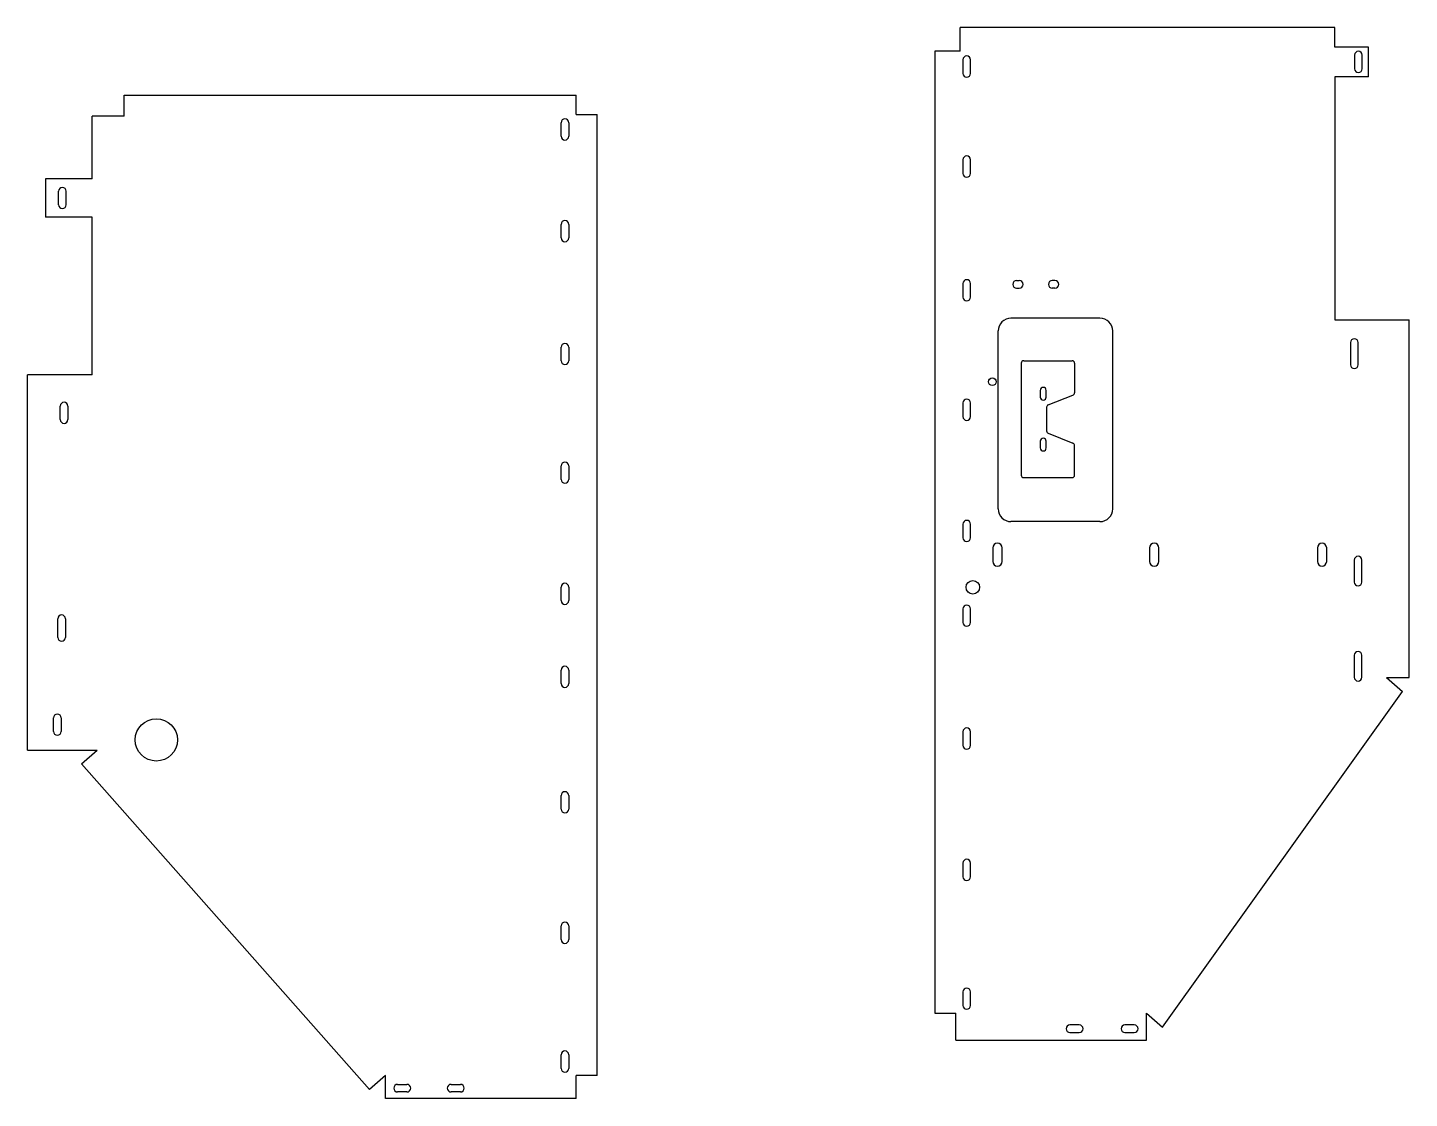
# Model space of a CAD drawing. Header units: millimetres. Extents: x 8168 to 21819, y -26546 to -22890.
# Drawn here: x 14671 to 16301, y -24632 to -23368 of the extents above; entities that cross this region are included whole.
import ezdxf

# ---------------------------------------------------------------- set-up
doc = ezdxf.new("R2010")
doc.units = ezdxf.units.MM

msp = doc.modelspace()

# ---------------------------------------------------------------- linework, layer by layer
at = {"color": 1}
for p, q in [((15770.9, -23396.2), (15770.9, -23368.2)), ((16212.9, -23368.2), (15770.9, -23368.2)), ((16212.9, -23391.2), (16212.9, -23368.2)), ((16252.9, -23391.2), (16212.9, -23391.2)), ((16252.9, -23426.2), (16252.9, -23391.2)), ((15770.9, -23396.2), (15740.9, -23396.2)), ((15740.9, -23396.2), (15740.9, -24531.2)), ((15774.3, -23406.2), (15774.3, -23422.2)), ((15783.3, -23422.2), (15783.3, -23406.2)), ((16236.4, -23400.7), (16236.4, -23416.7)), ((16245.4, -23416.7), (16245.4, -23400.7)), ((16252.9, -23426.2), (16212.9, -23426.2)), ((16212.9, -23426.2), (16212.9, -23713.2)), ((14784.8, -23472.8), (14784.8, -23447.8)), ((14784.8, -23447.8), (15317.8, -23447.8)), ((15317.8, -23470.8), (15317.8, -23447.8)), ((14746.8, -23546.8), (14746.8, -23472.8)), ((14784.8, -23472.8), (14746.8, -23472.8)), ((15317.8, -23470.8), (15342.8, -23470.8)), ((15342.8, -24604.8), (15342.8, -23470.8)), ((15300.2, -23496.4), (15300.2, -23480.4)), ((15309.2, -23480.4), (15309.2, -23496.4)), ((15774.3, -23524.2), (15774.3, -23540.2)), ((15783.3, -23540.2), (15783.3, -23524.2)), ((14746.8, -23546.8), (14691.8, -23546.8)), ((14691.8, -23546.8), (14691.8, -23591.8)), ((14707.3, -23577.3), (14707.3, -23561.3)), ((14716.3, -23577.3), (14716.3, -23561.3)), ((14746.8, -23591.8), (14691.8, -23591.8)), ((14746.8, -23777.8), (14746.8, -23591.8)), ((15300.2, -23616.4), (15300.2, -23600.4)), ((15309.2, -23600.4), (15309.2, -23616.4)), ((15837.6, -23666.7), (15840.7, -23666.7)), ((15882.7, -23666.7), (15879.6, -23666.7)), ((15774.3, -23670.2), (15774.3, -23686.2)), ((15783.3, -23686.2), (15783.3, -23670.2)), ((15837.6, -23675.7), (15840.7, -23675.7)), ((15882.7, -23675.7), (15879.6, -23675.7)), ((15935.9, -23711.2), (15830.9, -23711.2)), ((16212.9, -23713.2), (16300.9, -23713.2)), ((16300.9, -24135.2), (16300.9, -23713.2)), ((15815.9, -23936.2), (15815.9, -23726.2)), ((15950.9, -23936.2), (15950.9, -23726.2)), ((15300.2, -23761.4), (15300.2, -23745.4)), ((15309.2, -23745.4), (15309.2, -23761.4)), ((15843, -23764.3), (15843, -23896.3)), ((15846, -23761.3), (15903, -23761.3)), ((15906, -23764.3), (15906, -23799.2)), ((14746.8, -23777.8), (14670.8, -23777.8)), ((14670.8, -24220.8), (14670.8, -23777.8)), ((15865.5, -23796.3), (15865.5, -23804.3)), ((15872.5, -23804.3), (15872.5, -23796.3)), ((15774.3, -23811.2), (15774.3, -23827.2)), ((15783.3, -23827.2), (15783.3, -23811.2)), ((15873, -23816.3), (15873, -23844.2)), ((15874.9, -23813.5), (15904.1, -23802)), ((15874.9, -23847), (15904.1, -23858.5)), ((15865.5, -23856.3), (15865.5, -23864.3)), ((15872.5, -23864.3), (15872.5, -23856.3)), ((15906, -23896.3), (15906, -23861.3)), ((15300.2, -23901.4), (15300.2, -23885.4)), ((15309.2, -23885.4), (15309.2, -23901.4)), ((15846, -23899.3), (15903, -23899.3)), ((15774.3, -23954.2), (15774.3, -23970.2)), ((15783.3, -23970.2), (15783.3, -23954.2)), ((15935.9, -23951.2), (15830.9, -23951.2)), ((15809.4, -23982.2), (15809.4, -23998.2)), ((15820.4, -23998.2), (15820.4, -23982.2)), ((15994.4, -23982.2), (15994.4, -23998.2)), ((16005.4, -23998.2), (16005.4, -23982.2)), ((16192.4, -23982.2), (16192.4, -23998.2)), ((16203.4, -23998.2), (16203.4, -23982.2)), ((15300.2, -24044.4), (15300.2, -24028.4)), ((15309.2, -24028.4), (15309.2, -24044.4)), ((15774.3, -24054.2), (15774.3, -24070.2)), ((15783.3, -24070.2), (15783.3, -24054.2)), ((14706.3, -24087.8), (14706.3, -24065.8)), ((14715.3, -24065.8), (14715.3, -24087.8)), ((15300.2, -24142.4), (15300.2, -24126.4)), ((15309.2, -24126.4), (15309.2, -24142.4)), ((16273.9, -24135.2), (16300.9, -24135.2)), ((16273.9, -24135.2), (16292.7, -24151.8)), ((16009.7, -24547.8), (16292.7, -24151.8)), ((14701.3, -24198.8), (14701.3, -24182.8)), ((14710.3, -24182.8), (14710.3, -24198.8)), ((15774.3, -24199.2), (15774.3, -24215.2)), ((15783.3, -24215.2), (15783.3, -24199.2)), ((14670.8, -24220.8), (14752.7, -24220.8)), ((14734.5, -24236.9), (14752.7, -24220.8)), ((15300.2, -24290.4), (15300.2, -24274.4)), ((15309.2, -24274.4), (15309.2, -24290.4)), ((15774.3, -24354.2), (15774.3, -24370.2)), ((15783.3, -24370.2), (15783.3, -24354.2)), ((15300.2, -24444.4), (15300.2, -24428.4)), ((15309.2, -24428.4), (15309.2, -24444.4)), ((15774.3, -24506.2), (15774.3, -24522.2)), ((15783.3, -24522.2), (15783.3, -24506.2)), ((15740.9, -24531.2), (15765.9, -24531.2)), ((15765.9, -24563.2), (15765.9, -24531.2)), ((15990.9, -24563.2), (15990.9, -24531.2)), ((15990.9, -24531.2), (16009.7, -24547.8)), ((15911.4, -24545.2), (15900.4, -24545.2)), ((15976.4, -24545.2), (15965.4, -24545.2)), ((15765.9, -24563.2), (15990.9, -24563.2)), ((15900.4, -24554.2), (15911.4, -24554.2)), ((15965.4, -24554.2), (15976.4, -24554.2)), ((15300.2, -24596.4), (15300.2, -24580.4)), ((15309.2, -24580.4), (15309.2, -24596.4)), ((15092.8, -24604.8), (15074.1, -24621.4)), ((15092.8, -24631.8), (15092.8, -24604.8)), ((15107.3, -24615.3), (15118.3, -24615.3)), ((15170.3, -24615.3), (15181.3, -24615.3)), ((15317.8, -24631.8), (15317.8, -24604.8)), ((15342.8, -24604.8), (15317.8, -24604.8)), ((15118.3, -24624.3), (15107.3, -24624.3)), ((15181.3, -24624.3), (15170.3, -24624.3)), ((15317.8, -24631.8), (15092.8, -24631.8))]:
    msp.add_line(p, q, dxfattribs=at)
at = {"color": 2}
for p, q in [((16231.5, -23740), (16231.5, -23766)), ((16240.5, -23766), (16240.5, -23740)), ((14709.3, -23830.8), (14709.3, -23814.8)), ((14718.3, -23814.8), (14718.3, -23830.8)), ((16235.9, -23996.6), (16235.9, -24022.6)), ((16244.9, -24022.6), (16244.9, -23996.6)), ((16235.9, -24108.9), (16235.9, -24134.9)), ((16244.9, -24134.9), (16244.9, -24108.9))]:
    msp.add_line(p, q, dxfattribs=at)
at = {"color": 7}
msp.add_line((15074.1, -24621.4), (14734.5, -24236.9), dxfattribs=at)
at = {"color": 1}
for centre, radius in [((15808.9, -23786.2), 4.5), ((15785.9, -24028.7), 8), ((14822.6, -24208.8), 25)]:
    msp.add_circle(centre, radius, dxfattribs=at)
for centre, radius, start, end in [((15778.8, -23406.2), 4.5, 0, 180), ((16240.9, -23400.7), 4.5, 0, 180), ((15778.8, -23422.2), 4.5, 180, 0), ((16240.9, -23416.7), 4.5, 180, 0), ((15304.7, -23480.4), 4.5, 0, 180), ((15304.7, -23496.4), 4.5, 180, 0), ((15778.8, -23524.2), 4.5, 0, 180), ((15778.8, -23540.2), 4.5, 180, 0), ((14711.8, -23561.3), 4.5, 0, 180), ((14711.8, -23577.3), 4.5, 180, 0), ((15304.7, -23600.4), 4.5, 0, 180), ((15304.7, -23616.4), 4.5, 180, 0), ((15778.8, -23670.2), 4.5, 0, 180), ((15837.6, -23671.2), 4.5, 90, 270), ((15840.7, -23671.2), 4.5, 270, 90), ((15879.6, -23671.2), 4.5, 90, 270), ((15882.7, -23671.2), 4.5, 270, 90), ((15778.8, -23686.2), 4.5, 180, 0), ((15830.9, -23726.2), 15, 90, 180), ((15935.9, -23726.2), 15, 0, 90), ((15304.7, -23745.4), 4.5, 0, 180), ((15304.7, -23761.4), 4.5, 180, 0), ((15846, -23764.3), 3, 90, 180), ((15903, -23764.3), 3, 0, 90), ((15869, -23796.3), 3.5, 0, 180), ((15903, -23799.2), 3, 291.5014, 0), ((15778.8, -23811.2), 4.5, 0, 180), ((15869, -23804.3), 3.5, 180, 0), ((15876, -23816.3), 3, 111.5014, 180), ((15778.8, -23827.2), 4.5, 180, 0), ((15876, -23844.2), 3, 180, 248.4986), ((15869, -23856.3), 3.5, 0, 180), ((15869, -23864.3), 3.5, 180, 0), ((15903, -23861.3), 3, 0, 68.4986), ((15304.7, -23885.4), 4.5, 0, 180), ((15846, -23896.3), 3, 180, 270), ((15903, -23896.3), 3, 270, 0), ((15304.7, -23901.4), 4.5, 180, 0), ((15830.9, -23936.2), 15, 180, 270), ((15935.9, -23936.2), 15, 270, 0), ((15778.8, -23954.2), 4.5, 0, 180), ((15778.8, -23970.2), 4.5, 180, 0), ((15814.9, -23982.2), 5.5, 0, 180), ((15999.9, -23982.2), 5.5, 0, 180), ((16197.9, -23982.2), 5.5, 0, 180), ((15814.9, -23998.2), 5.5, 180, 0), ((15999.9, -23998.2), 5.5, 180, 0), ((16197.9, -23998.2), 5.5, 180, 0), ((15304.7, -24028.4), 4.5, 0, 180), ((15304.7, -24044.4), 4.5, 180, 0), ((15778.8, -24054.2), 4.5, 0, 180), ((15778.8, -24070.2), 4.5, 180, 0), ((15304.7, -24126.4), 4.5, 0, 180), ((15304.7, -24142.4), 4.5, 180, 0), ((14705.8, -24182.8), 4.5, 0, 180), ((14705.8, -24198.8), 4.5, 180, 0), ((15778.8, -24199.2), 4.5, 0, 180), ((15778.8, -24215.2), 4.5, 180, 0), ((15304.7, -24274.4), 4.5, 0, 180), ((15304.7, -24290.4), 4.5, 180, 0), ((15778.8, -24354.2), 4.5, 0, 180), ((15778.8, -24370.2), 4.5, 180, 0), ((15304.7, -24428.4), 4.5, 0, 180), ((15304.7, -24444.4), 4.5, 180, 0), ((15778.8, -24506.2), 4.5, 0, 180), ((15778.8, -24522.2), 4.5, 180, 0), ((15900.4, -24549.7), 4.5, 90, 270), ((15911.4, -24549.7), 4.5, 270, 90), ((15965.4, -24549.7), 4.5, 90, 270), ((15976.4, -24549.7), 4.5, 270, 90), ((15304.7, -24580.4), 4.5, 0, 180), ((15304.7, -24596.4), 4.5, 180, 0), ((15107.3, -24619.8), 4.5, 90, 270), ((15118.3, -24619.8), 4.5, 270, 90), ((15170.3, -24619.8), 4.5, 90, 270), ((15181.3, -24619.8), 4.5, 270, 90)]:
    msp.add_arc(centre, radius, start, end, dxfattribs=at)
at = {"color": 2}
for centre, start, end in [((16236, -23740), 0, 180), ((16236, -23766), 180, 0), ((14713.8, -23814.8), 0, 180), ((14713.8, -23830.8), 180, 0), ((16240.4, -23996.6), 0, 180), ((16240.4, -24022.6), 180, 0), ((14710.8, -24065.8), 0, 180), ((14710.8, -24087.8), 180, 0), ((16240.4, -24108.9), 0, 180), ((16240.4, -24134.9), 180, 0)]:
    msp.add_arc(centre, 4.5, start, end, dxfattribs=at)

doc.saveas('drawing.dxf')
